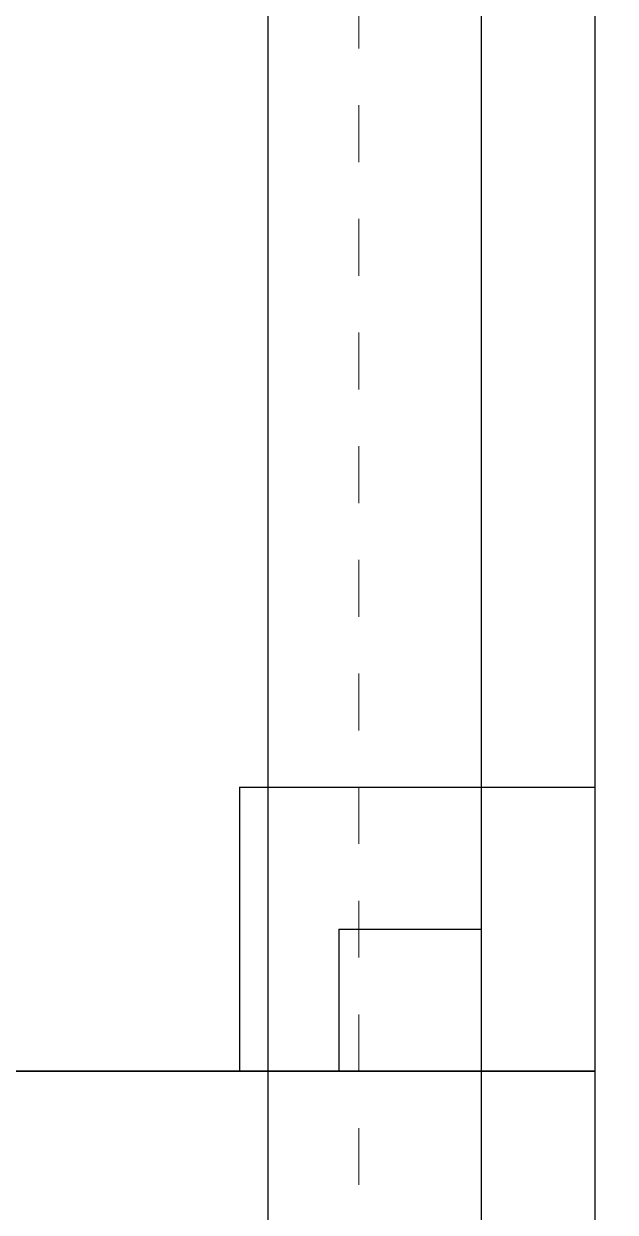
# Model space of a CAD drawing. Header units: inches. Extents: x -81.3 to 1.8, y 184.7 to 266.4.
# Drawn here: x -54.884 to -53.845, y 227.39 to 229.481 of the extents above; entities that cross this region are included whole.
import ezdxf

# ---------------------------------------------------------------- set-up
doc = ezdxf.new("R2010")
doc.units = ezdxf.units.IN
doc.header["$MEASUREMENT"] = 0
doc.linetypes.add('DASHED2', pattern=[0.375, 0.25, -0.125])
doc.linetypes.add('HIDDEN', pattern=[0.375, 0.25, -0.125])
doc.layers.add('A2 Hatch', color=8, linetype='Continuous', lineweight=9)
doc.layers.add('DIM', color=3, linetype='Continuous', lineweight=13)
doc.styles.add('ARCTEXT', font='arctext.shx', dxfattribs={"width": 0.85})
doc.dimstyles.new('ARCTEXT1-4', dxfattribs={"dimtxt": 4, "dimasz": 2, "dimexe": 2, "dimexo": 2, "dimgap": 2, "dimtad": 1, "dimdec": 4, "dimzin": 3, "dimdsep": 46, "dimlunit": 4, "dimtxsty": 'ARCTEXT', "dimblk": 'ARCHTICK', "dimcen": 2, "dimaunit": 1, "dimadec": 0, "dimazin": 0, "dimtfac": 1, "dimtdec": 4, "dimtmove": 2, "dimatfit": 3, "dimldrblk": 'arrow', "dimfxl": 0, "dimtolj": 1, "dimtzin": 0, "dimarcsym": 0})

# ---------------------------------------------------------------- blocks, each defined once
blk = doc.blocks.new('_ArchTick')
at = {"color": 0, "linetype": 'ByBlock', "const_width": 0.15}
blk.add_lwpolyline([(-0.5, -0.5), (0.5, 0.5)], dxfattribs=at)
blk = doc.blocks.new('arrow')
at = {"layer": 'DIM'}
blk.add_hatch(color=253, dxfattribs=at).paths.add_polyline_path([(-2, 0.5), (-2, -0.5), (0, 0)])
at = {"layer": 'DIM', "lineweight": 9}
for points in [[(-2, 0.9832), (-2, 0.5), (-2.4688, 0.6172)], [(0.3743, 0.0936), (0, 0)], [(0.3743, -0.0936), (0, 0)], [(-2, -0.9832), (-2, -0.5), (-2.4688, -0.6172)]]:
    blk.add_lwpolyline(points, dxfattribs=at)
at = {"layer": 'DIM', "lineweight": 15}
blk.add_lwpolyline([(0, 0), (-2, -0.5), (-2, 0.5), (0, 0)], dxfattribs=at)

msp = doc.modelspace()

# ---------------------------------------------------------------- linework, layer by layer
at = {"color": 1}
for p, q in [((-54.4554, 240.1378), (-54.4554, 227.6378)), ((-53.8804, 240.1378), (-53.8804, 227.6378)), ((-54.0804, 239.8878), (-54.0804, 227.6378)), ((-54.5054, 228.1378), (-54.5054, 227.6378)), ((-54.5054, 228.1378), (-53.8804, 228.1378)), ((-54.5054, 228.1378), (-54.5054, 227.6378)), ((-54.5054, 228.1378), (-53.8804, 228.1378)), ((-54.5054, 228.1378), (-54.5054, 227.6378)), ((-54.5054, 228.1378), (-53.8804, 228.1378)), ((-54.5054, 228.1378), (-54.5054, 227.6378)), ((-54.5054, 228.1378), (-53.8804, 228.1378)), ((-54.5054, 228.1378), (-54.5054, 227.6378)), ((-54.5054, 228.1378), (-53.8804, 228.1378)), ((-54.5054, 228.1378), (-54.5054, 227.6378)), ((-54.5054, 228.1378), (-53.8804, 228.1378)), ((-54.5054, 228.1378), (-54.5054, 227.6378)), ((-54.5054, 228.1378), (-53.8804, 228.1378)), ((-54.5054, 228.1378), (-54.5054, 227.6378)), ((-54.5054, 228.1378), (-53.8804, 228.1378)), ((-54.5054, 228.1378), (-54.5054, 227.6378)), ((-54.5054, 228.1378), (-53.8804, 228.1378)), ((-54.5054, 228.1378), (-54.5054, 227.6378)), ((-54.5054, 228.1378), (-53.8804, 228.1378)), ((-54.5054, 228.1378), (-54.5054, 227.6378)), ((-54.5054, 228.1378), (-53.8804, 228.1378)), ((-54.5054, 228.1378), (-54.5054, 227.6378)), ((-54.5054, 228.1378), (-53.8804, 228.1378)), ((-54.5054, 228.1378), (-54.5054, 227.6378)), ((-54.5054, 228.1378), (-53.8804, 228.1378)), ((-54.5054, 228.1378), (-54.5054, 227.6378)), ((-54.5054, 228.1378), (-53.8804, 228.1378)), ((-54.5054, 228.1378), (-54.5054, 227.6378)), ((-54.5054, 228.1378), (-53.8804, 228.1378)), ((-54.5054, 228.1378), (-54.5054, 227.6378)), ((-54.5054, 228.1378), (-53.8804, 228.1378)), ((-54.5054, 228.1378), (-54.5054, 227.6378)), ((-54.5054, 228.1378), (-53.8804, 228.1378)), ((-54.5054, 228.1378), (-54.5054, 227.6378)), ((-54.5054, 228.1378), (-53.8804, 228.1378)), ((-54.5054, 228.1378), (-54.5054, 227.6378)), ((-54.5054, 228.1378), (-53.8804, 228.1378)), ((-54.5054, 228.1378), (-54.5054, 227.6378)), ((-54.5054, 228.1378), (-53.8804, 228.1378)), ((-54.5054, 228.1378), (-54.5054, 227.6378)), ((-54.5054, 228.1378), (-53.8804, 228.1378)), ((-54.5054, 228.1378), (-54.5054, 227.6378)), ((-54.5054, 228.1378), (-53.8804, 228.1378)), ((-54.5054, 228.1378), (-54.5054, 227.6378)), ((-54.5054, 228.1378), (-53.8804, 228.1378)), ((-54.5054, 228.1378), (-54.5054, 227.6378)), ((-54.5054, 228.1378), (-53.8804, 228.1378)), ((-54.5054, 228.1378), (-54.5054, 227.6378)), ((-54.5054, 228.1378), (-53.8804, 228.1378)), ((-54.5054, 228.1378), (-54.5054, 227.6378)), ((-54.5054, 228.1378), (-53.8804, 228.1378)), ((-54.5054, 228.1378), (-54.5054, 227.6378)), ((-54.5054, 228.1378), (-53.8804, 228.1378)), ((-54.5054, 228.1378), (-54.5054, 227.6378)), ((-54.5054, 228.1378), (-53.8804, 228.1378)), ((-54.5054, 228.1378), (-54.5054, 227.6378)), ((-54.5054, 228.1378), (-53.8804, 228.1378)), ((-54.5054, 228.1378), (-54.5054, 227.6378)), ((-54.5054, 228.1378), (-53.8804, 228.1378)), ((-54.5054, 228.1378), (-54.5054, 227.6378)), ((-54.5054, 228.1378), (-53.8804, 228.1378)), ((-54.5054, 228.1378), (-54.5054, 227.6378)), ((-54.5054, 228.1378), (-53.8804, 228.1378)), ((-54.5054, 228.1378), (-54.5054, 227.6378)), ((-54.5054, 228.1378), (-53.8804, 228.1378)), ((-54.5054, 228.1378), (-54.5054, 227.6378)), ((-54.5054, 228.1378), (-53.8804, 228.1378)), ((-54.5054, 228.1378), (-54.5054, 227.6378)), ((-54.5054, 228.1378), (-53.8804, 228.1378)), ((-54.5054, 228.1378), (-54.5054, 227.6378)), ((-54.5054, 228.1378), (-53.8804, 228.1378)), ((-54.5054, 228.1378), (-54.5054, 227.6378)), ((-54.5054, 228.1378), (-53.8804, 228.1378)), ((-54.5054, 228.1378), (-54.5054, 227.6378)), ((-54.5054, 228.1378), (-53.8804, 228.1378)), ((-54.5054, 228.1378), (-54.5054, 227.6378)), ((-54.5054, 228.1378), (-53.8804, 228.1378)), ((-54.5054, 228.1378), (-54.5054, 227.6378)), ((-54.5054, 228.1378), (-53.8804, 228.1378)), ((-54.5054, 228.1378), (-54.5054, 227.6378)), ((-54.5054, 228.1378), (-53.8804, 228.1378)), ((-54.5054, 228.1378), (-54.5054, 227.6378)), ((-54.5054, 228.1378), (-53.8804, 228.1378)), ((-54.5054, 228.1378), (-54.5054, 227.6378)), ((-54.5054, 228.1378), (-53.8804, 228.1378)), ((-54.5054, 228.1378), (-54.5054, 227.6378)), ((-54.5054, 228.1378), (-53.8804, 228.1378)), ((-54.5054, 228.1378), (-54.5054, 227.6378)), ((-54.5054, 228.1378), (-53.8804, 228.1378)), ((-54.5054, 228.1378), (-54.5054, 227.6378)), ((-54.5054, 228.1378), (-53.8804, 228.1378)), ((-54.5054, 228.1378), (-54.5054, 227.6378)), ((-54.5054, 228.1378), (-53.8804, 228.1378)), ((-54.5054, 228.1378), (-54.5054, 227.6378)), ((-54.5054, 228.1378), (-53.8804, 228.1378)), ((-54.5054, 228.1378), (-54.5054, 227.6378)), ((-54.5054, 228.1378), (-53.8804, 228.1378)), ((-54.5054, 228.1378), (-54.5054, 227.6378)), ((-54.5054, 228.1378), (-53.8804, 228.1378)), ((-54.5054, 228.1378), (-54.5054, 227.6378)), ((-54.5054, 228.1378), (-53.8804, 228.1378)), ((-54.5054, 228.1378), (-54.5054, 227.6378)), ((-54.5054, 228.1378), (-53.8804, 228.1378)), ((-54.5054, 228.1378), (-54.5054, 227.6378)), ((-54.5054, 228.1378), (-53.8804, 228.1378)), ((-54.5054, 228.1378), (-54.5054, 227.6378)), ((-54.5054, 228.1378), (-53.8804, 228.1378)), ((-54.5054, 228.1378), (-54.5054, 227.6378)), ((-54.5054, 228.1378), (-53.8804, 228.1378)), ((-54.5054, 228.1378), (-54.5054, 227.6378)), ((-54.5054, 228.1378), (-53.8804, 228.1378)), ((-54.5054, 228.1378), (-54.5054, 227.6378)), ((-54.5054, 228.1378), (-53.8804, 228.1378)), ((-54.5054, 228.1378), (-54.5054, 227.6378)), ((-54.5054, 228.1378), (-53.8804, 228.1378)), ((-54.5054, 228.1378), (-54.5054, 227.6378)), ((-54.5054, 228.1378), (-53.8804, 228.1378)), ((-54.5054, 228.1378), (-54.5054, 227.6378)), ((-54.5054, 228.1378), (-53.8804, 228.1378)), ((-54.5054, 228.1378), (-54.5054, 227.6378)), ((-54.5054, 228.1378), (-53.8804, 228.1378)), ((-54.5054, 228.1378), (-54.5054, 227.6378)), ((-54.5054, 228.1378), (-53.8804, 228.1378)), ((-54.5054, 228.1378), (-54.5054, 227.6378)), ((-54.5054, 228.1378), (-53.8804, 228.1378)), ((-54.5054, 228.1378), (-54.5054, 227.6378)), ((-54.5054, 228.1378), (-53.8804, 228.1378)), ((-54.4554, 228.1378), (-54.4554, 215.6378)), ((-53.8804, 228.1378), (-53.8804, 215.6378)), ((-54.3304, 227.8878), (-54.3304, 227.6378)), ((-54.3304, 227.8878), (-54.0804, 227.8878)), ((-54.3304, 227.8878), (-54.3304, 227.6378)), ((-54.3304, 227.8878), (-54.0804, 227.8878)), ((-54.3304, 227.8878), (-54.3304, 227.6378)), ((-54.3304, 227.8878), (-54.0804, 227.8878)), ((-54.3304, 227.8878), (-54.3304, 227.6378)), ((-54.3304, 227.8878), (-54.0804, 227.8878)), ((-54.3304, 227.8878), (-54.3304, 227.6378)), ((-54.3304, 227.8878), (-54.0804, 227.8878)), ((-54.3304, 227.8878), (-54.3304, 227.6378)), ((-54.3304, 227.8878), (-54.0804, 227.8878)), ((-54.3304, 227.8878), (-54.3304, 227.6378)), ((-54.3304, 227.8878), (-54.0804, 227.8878)), ((-54.3304, 227.8878), (-54.3304, 227.6378)), ((-54.3304, 227.8878), (-54.0804, 227.8878)), ((-54.3304, 227.8878), (-54.3304, 227.6378)), ((-54.3304, 227.8878), (-54.0804, 227.8878)), ((-54.3304, 227.8878), (-54.3304, 227.6378)), ((-54.3304, 227.8878), (-54.0804, 227.8878)), ((-54.3304, 227.8878), (-54.3304, 227.6378)), ((-54.3304, 227.8878), (-54.0804, 227.8878)), ((-54.3304, 227.8878), (-54.3304, 227.6378)), ((-54.3304, 227.8878), (-54.0804, 227.8878)), ((-54.3304, 227.8878), (-54.3304, 227.6378)), ((-54.3304, 227.8878), (-54.0804, 227.8878)), ((-54.3304, 227.8878), (-54.3304, 227.6378)), ((-54.3304, 227.8878), (-54.0804, 227.8878)), ((-54.3304, 227.8878), (-54.3304, 227.6378)), ((-54.3304, 227.8878), (-54.0804, 227.8878)), ((-54.3304, 227.8878), (-54.3304, 227.6378)), ((-54.3304, 227.8878), (-54.0804, 227.8878)), ((-54.3304, 227.8878), (-54.3304, 227.6378)), ((-54.3304, 227.8878), (-54.0804, 227.8878)), ((-54.3304, 227.8878), (-54.3304, 227.6378)), ((-54.3304, 227.8878), (-54.0804, 227.8878)), ((-54.3304, 227.8878), (-54.3304, 227.6378)), ((-54.3304, 227.8878), (-54.0804, 227.8878)), ((-54.3304, 227.8878), (-54.3304, 227.6378)), ((-54.3304, 227.8878), (-54.0804, 227.8878)), ((-54.3304, 227.8878), (-54.3304, 227.6378)), ((-54.3304, 227.8878), (-54.0804, 227.8878)), ((-54.3304, 227.8878), (-54.3304, 227.6378)), ((-54.3304, 227.8878), (-54.0804, 227.8878)), ((-54.3304, 227.8878), (-54.3304, 227.6378)), ((-54.3304, 227.8878), (-54.0804, 227.8878)), ((-54.3304, 227.8878), (-54.3304, 227.6378)), ((-54.3304, 227.8878), (-54.0804, 227.8878)), ((-54.3304, 227.8878), (-54.3304, 227.6378)), ((-54.3304, 227.8878), (-54.0804, 227.8878)), ((-54.3304, 227.8878), (-54.3304, 227.6378)), ((-54.3304, 227.8878), (-54.0804, 227.8878)), ((-54.3304, 227.8878), (-54.3304, 227.6378)), ((-54.3304, 227.8878), (-54.0804, 227.8878)), ((-54.3304, 227.8878), (-54.3304, 227.6378)), ((-54.3304, 227.8878), (-54.0804, 227.8878)), ((-54.3304, 227.8878), (-54.3304, 227.6378)), ((-54.3304, 227.8878), (-54.0804, 227.8878)), ((-54.3304, 227.8878), (-54.3304, 227.6378)), ((-54.3304, 227.8878), (-54.0804, 227.8878)), ((-54.3304, 227.8878), (-54.3304, 227.6378)), ((-54.3304, 227.8878), (-54.0804, 227.8878)), ((-54.3304, 227.8878), (-54.3304, 227.6378)), ((-54.3304, 227.8878), (-54.0804, 227.8878)), ((-54.3304, 227.8878), (-54.3304, 227.6378)), ((-54.3304, 227.8878), (-54.0804, 227.8878)), ((-54.3304, 227.8878), (-54.3304, 227.6378)), ((-54.3304, 227.8878), (-54.0804, 227.8878)), ((-54.3304, 227.8878), (-54.3304, 227.6378)), ((-54.3304, 227.8878), (-54.0804, 227.8878)), ((-54.3304, 227.8878), (-54.3304, 227.6378)), ((-54.3304, 227.8878), (-54.0804, 227.8878)), ((-54.3304, 227.8878), (-54.3304, 227.6378)), ((-54.3304, 227.8878), (-54.0804, 227.8878)), ((-54.3304, 227.8878), (-54.3304, 227.6378)), ((-54.3304, 227.8878), (-54.0804, 227.8878)), ((-54.3304, 227.8878), (-54.3304, 227.6378)), ((-54.3304, 227.8878), (-54.0804, 227.8878)), ((-54.3304, 227.8878), (-54.3304, 227.6378)), ((-54.3304, 227.8878), (-54.0804, 227.8878)), ((-54.3304, 227.8878), (-54.3304, 227.6378)), ((-54.3304, 227.8878), (-54.0804, 227.8878)), ((-54.3304, 227.8878), (-54.3304, 227.6378)), ((-54.3304, 227.8878), (-54.0804, 227.8878)), ((-54.3304, 227.8878), (-54.3304, 227.6378)), ((-54.3304, 227.8878), (-54.0804, 227.8878)), ((-54.3304, 227.8878), (-54.3304, 227.6378)), ((-54.3304, 227.8878), (-54.0804, 227.8878)), ((-54.3304, 227.8878), (-54.3304, 227.6378)), ((-54.3304, 227.8878), (-54.0804, 227.8878)), ((-54.3304, 227.8878), (-54.3304, 227.6378)), ((-54.3304, 227.8878), (-54.0804, 227.8878)), ((-54.3304, 227.8878), (-54.3304, 227.6378)), ((-54.3304, 227.8878), (-54.0804, 227.8878)), ((-54.3304, 227.8878), (-54.3304, 227.6378)), ((-54.3304, 227.8878), (-54.0804, 227.8878)), ((-54.3304, 227.8878), (-54.3304, 227.6378)), ((-54.3304, 227.8878), (-54.0804, 227.8878)), ((-54.3304, 227.8878), (-54.3304, 227.6378)), ((-54.3304, 227.8878), (-54.0804, 227.8878)), ((-54.3304, 227.8878), (-54.3304, 227.6378)), ((-54.3304, 227.8878), (-54.0804, 227.8878)), ((-54.3304, 227.8878), (-54.3304, 227.6378)), ((-54.3304, 227.8878), (-54.0804, 227.8878)), ((-54.3304, 227.8878), (-54.3304, 227.6378)), ((-54.3304, 227.8878), (-54.0804, 227.8878)), ((-54.3304, 227.8878), (-54.3304, 227.6378)), ((-54.3304, 227.8878), (-54.0804, 227.8878)), ((-54.3304, 227.8878), (-54.3304, 227.6378)), ((-54.3304, 227.8878), (-54.0804, 227.8878)), ((-54.3304, 227.8878), (-54.3304, 227.6378)), ((-54.3304, 227.8878), (-54.0804, 227.8878)), ((-54.3304, 227.8878), (-54.3304, 227.6378)), ((-54.3304, 227.8878), (-54.0804, 227.8878)), ((-54.3304, 227.8878), (-54.3304, 227.6378)), ((-54.3304, 227.8878), (-54.0804, 227.8878)), ((-54.3304, 227.8878), (-54.3304, 227.6378)), ((-54.3304, 227.8878), (-54.0804, 227.8878)), ((-54.3304, 227.8878), (-54.3304, 227.6378)), ((-54.3304, 227.8878), (-54.0804, 227.8878)), ((-54.3304, 227.8878), (-54.3304, 227.6378)), ((-54.3304, 227.8878), (-54.0804, 227.8878)), ((-54.3304, 227.8878), (-54.3304, 227.6378)), ((-54.3304, 227.8878), (-54.0804, 227.8878)), ((-54.3304, 227.8878), (-54.3304, 227.6378)), ((-54.3304, 227.8878), (-54.0804, 227.8878)), ((-54.3304, 227.8878), (-54.3304, 227.6378)), ((-54.3304, 227.8878), (-54.0804, 227.8878)), ((-54.0804, 227.8878), (-54.0804, 215.6378)), ((-55.8804, 227.6378), (-53.8804, 227.6378)), ((-55.8804, 227.6378), (-54.3304, 227.6378)), ((-55.8804, 227.6378), (-53.8804, 227.6378)), ((-55.8804, 227.6378), (-53.8804, 227.6378)), ((-55.8804, 227.6378), (-54.3304, 227.6378)), ((-55.8804, 227.6378), (-53.8804, 227.6378)), ((-55.8804, 227.6378), (-53.8804, 227.6378)), ((-55.8804, 227.6378), (-53.8804, 227.6378)), ((-55.8804, 227.6378), (-54.3304, 227.6378)), ((-55.8804, 227.6378), (-53.8804, 227.6378)), ((-55.8804, 227.6378), (-53.8804, 227.6378)), ((-55.8804, 227.6378), (-54.3304, 227.6378)), ((-55.8804, 227.6378), (-53.8804, 227.6378)), ((-55.8804, 227.6378), (-53.8804, 227.6378)), ((-55.8804, 227.6378), (-53.8804, 227.6378)), ((-55.8804, 227.6378), (-54.3304, 227.6378)), ((-55.8804, 227.6378), (-53.8804, 227.6378)), ((-55.8804, 227.6378), (-53.8804, 227.6378)), ((-55.8804, 227.6378), (-54.3304, 227.6378)), ((-55.8804, 227.6378), (-53.8804, 227.6378)), ((-55.8804, 227.6378), (-53.8804, 227.6378)), ((-55.8804, 227.6378), (-53.8804, 227.6378)), ((-55.8804, 227.6378), (-54.3304, 227.6378)), ((-55.8804, 227.6378), (-53.8804, 227.6378)), ((-55.8804, 227.6378), (-53.8804, 227.6378)), ((-55.8804, 227.6378), (-54.3304, 227.6378)), ((-55.8804, 227.6378), (-53.8804, 227.6378)), ((-55.8804, 227.6378), (-53.8804, 227.6378)), ((-55.8804, 227.6378), (-53.8804, 227.6378)), ((-55.8804, 227.6378), (-54.3304, 227.6378)), ((-55.8804, 227.6378), (-53.8804, 227.6378)), ((-55.8804, 227.6378), (-53.8804, 227.6378)), ((-55.8804, 227.6378), (-54.3304, 227.6378)), ((-55.8804, 227.6378), (-53.8804, 227.6378)), ((-55.8804, 227.6378), (-53.8804, 227.6378)), ((-55.8804, 227.6378), (-53.8804, 227.6378)), ((-55.8804, 227.6378), (-54.3304, 227.6378)), ((-55.8804, 227.6378), (-53.8804, 227.6378)), ((-55.8804, 227.6378), (-53.8804, 227.6378)), ((-55.8804, 227.6378), (-54.3304, 227.6378)), ((-55.8804, 227.6378), (-53.8804, 227.6378)), ((-55.8804, 227.6378), (-53.8804, 227.6378)), ((-55.8804, 227.6378), (-53.8804, 227.6378)), ((-55.8804, 227.6378), (-54.3304, 227.6378)), ((-55.8804, 227.6378), (-53.8804, 227.6378)), ((-55.8804, 227.6378), (-53.8804, 227.6378)), ((-55.8804, 227.6378), (-54.3304, 227.6378)), ((-55.8804, 227.6378), (-53.8804, 227.6378)), ((-55.8804, 227.6378), (-53.8804, 227.6378)), ((-55.8804, 227.6378), (-53.8804, 227.6378)), ((-55.8804, 227.6378), (-54.3304, 227.6378)), ((-55.8804, 227.6378), (-53.8804, 227.6378)), ((-55.8804, 227.6378), (-53.8804, 227.6378)), ((-55.8804, 227.6378), (-54.3304, 227.6378)), ((-55.8804, 227.6378), (-53.8804, 227.6378)), ((-55.8804, 227.6378), (-53.8804, 227.6378)), ((-55.8804, 227.6378), (-53.8804, 227.6378)), ((-55.8804, 227.6378), (-54.3304, 227.6378)), ((-55.8804, 227.6378), (-53.8804, 227.6378)), ((-55.8804, 227.6378), (-53.8804, 227.6378)), ((-55.8804, 227.6378), (-54.3304, 227.6378)), ((-55.8804, 227.6378), (-53.8804, 227.6378)), ((-55.8804, 227.6378), (-53.8804, 227.6378)), ((-55.8804, 227.6378), (-53.8804, 227.6378)), ((-55.8804, 227.6378), (-54.3304, 227.6378)), ((-55.8804, 227.6378), (-53.8804, 227.6378)), ((-55.8804, 227.6378), (-53.8804, 227.6378)), ((-55.8804, 227.6378), (-54.3304, 227.6378)), ((-55.8804, 227.6378), (-53.8804, 227.6378)), ((-55.8804, 227.6378), (-53.8804, 227.6378)), ((-55.8804, 227.6378), (-53.8804, 227.6378)), ((-55.8804, 227.6378), (-54.3304, 227.6378)), ((-55.8804, 227.6378), (-53.8804, 227.6378)), ((-55.8804, 227.6378), (-53.8804, 227.6378)), ((-55.8804, 227.6378), (-54.3304, 227.6378)), ((-55.8804, 227.6378), (-53.8804, 227.6378)), ((-55.8804, 227.6378), (-53.8804, 227.6378)), ((-55.8804, 227.6378), (-53.8804, 227.6378)), ((-55.8804, 227.6378), (-54.3304, 227.6378)), ((-55.8804, 227.6378), (-53.8804, 227.6378)), ((-55.8804, 227.6378), (-53.8804, 227.6378)), ((-55.8804, 227.6378), (-54.3304, 227.6378)), ((-55.8804, 227.6378), (-53.8804, 227.6378)), ((-55.8804, 227.6378), (-53.8804, 227.6378)), ((-55.8804, 227.6378), (-53.8804, 227.6378)), ((-55.8804, 227.6378), (-54.3304, 227.6378)), ((-55.8804, 227.6378), (-53.8804, 227.6378)), ((-55.8804, 227.6378), (-53.8804, 227.6378)), ((-55.8804, 227.6378), (-54.3304, 227.6378)), ((-55.8804, 227.6378), (-53.8804, 227.6378)), ((-55.8804, 227.6378), (-53.8804, 227.6378)), ((-55.8804, 227.6378), (-53.8804, 227.6378)), ((-55.8804, 227.6378), (-54.3304, 227.6378)), ((-55.8804, 227.6378), (-53.8804, 227.6378)), ((-55.8804, 227.6378), (-53.8804, 227.6378)), ((-55.8804, 227.6378), (-54.3304, 227.6378)), ((-55.8804, 227.6378), (-53.8804, 227.6378)), ((-55.8804, 227.6378), (-53.8804, 227.6378)), ((-55.8804, 227.6378), (-53.8804, 227.6378)), ((-55.8804, 227.6378), (-54.3304, 227.6378)), ((-55.8804, 227.6378), (-53.8804, 227.6378)), ((-55.8804, 227.6378), (-53.8804, 227.6378)), ((-55.8804, 227.6378), (-54.3304, 227.6378)), ((-55.8804, 227.6378), (-53.8804, 227.6378)), ((-55.8804, 227.6378), (-53.8804, 227.6378)), ((-55.8804, 227.6378), (-53.8804, 227.6378)), ((-55.8804, 227.6378), (-54.3304, 227.6378)), ((-55.8804, 227.6378), (-53.8804, 227.6378)), ((-55.8804, 227.6378), (-53.8804, 227.6378)), ((-55.8804, 227.6378), (-54.3304, 227.6378)), ((-55.8804, 227.6378), (-53.8804, 227.6378)), ((-55.8804, 227.6378), (-53.8804, 227.6378)), ((-55.8804, 227.6378), (-53.8804, 227.6378)), ((-55.8804, 227.6378), (-54.3304, 227.6378)), ((-55.8804, 227.6378), (-53.8804, 227.6378)), ((-55.8804, 227.6378), (-53.8804, 227.6378)), ((-55.8804, 227.6378), (-54.3304, 227.6378)), ((-55.8804, 227.6378), (-53.8804, 227.6378)), ((-55.8804, 227.6378), (-53.8804, 227.6378)), ((-55.8804, 227.6378), (-53.8804, 227.6378)), ((-55.8804, 227.6378), (-54.3304, 227.6378)), ((-55.8804, 227.6378), (-53.8804, 227.6378)), ((-55.8804, 227.6378), (-53.8804, 227.6378)), ((-55.8804, 227.6378), (-54.3304, 227.6378)), ((-55.8804, 227.6378), (-53.8804, 227.6378)), ((-55.8804, 227.6378), (-53.8804, 227.6378)), ((-55.8804, 227.6378), (-53.8804, 227.6378)), ((-55.8804, 227.6378), (-54.3304, 227.6378)), ((-55.8804, 227.6378), (-53.8804, 227.6378)), ((-55.8804, 227.6378), (-53.8804, 227.6378)), ((-55.8804, 227.6378), (-54.3304, 227.6378)), ((-55.8804, 227.6378), (-53.8804, 227.6378)), ((-55.8804, 227.6378), (-53.8804, 227.6378)), ((-55.8804, 227.6378), (-53.8804, 227.6378)), ((-55.8804, 227.6378), (-54.3304, 227.6378)), ((-55.8804, 227.6378), (-53.8804, 227.6378)), ((-55.8804, 227.6378), (-53.8804, 227.6378)), ((-55.8804, 227.6378), (-54.3304, 227.6378)), ((-55.8804, 227.6378), (-53.8804, 227.6378)), ((-55.8804, 227.6378), (-53.8804, 227.6378)), ((-55.8804, 227.6378), (-53.8804, 227.6378)), ((-55.8804, 227.6378), (-54.3304, 227.6378)), ((-55.8804, 227.6378), (-53.8804, 227.6378)), ((-55.8804, 227.6378), (-53.8804, 227.6378)), ((-55.8804, 227.6378), (-54.3304, 227.6378)), ((-55.8804, 227.6378), (-53.8804, 227.6378)), ((-55.8804, 227.6378), (-53.8804, 227.6378)), ((-55.8804, 227.6378), (-53.8804, 227.6378)), ((-55.8804, 227.6378), (-54.3304, 227.6378)), ((-55.8804, 227.6378), (-53.8804, 227.6378)), ((-55.8804, 227.6378), (-53.8804, 227.6378)), ((-55.8804, 227.6378), (-54.3304, 227.6378)), ((-55.8804, 227.6378), (-53.8804, 227.6378)), ((-55.8804, 227.6378), (-53.8804, 227.6378)), ((-55.8804, 227.6378), (-53.8804, 227.6378)), ((-55.8804, 227.6378), (-54.3304, 227.6378)), ((-55.8804, 227.6378), (-53.8804, 227.6378)), ((-55.8804, 227.6378), (-53.8804, 227.6378)), ((-55.8804, 227.6378), (-54.3304, 227.6378)), ((-55.8804, 227.6378), (-53.8804, 227.6378)), ((-55.8804, 227.6378), (-53.8804, 227.6378)), ((-55.8804, 227.6378), (-53.8804, 227.6378)), ((-55.8804, 227.6378), (-54.3304, 227.6378)), ((-55.8804, 227.6378), (-53.8804, 227.6378)), ((-55.8804, 227.6378), (-53.8804, 227.6378)), ((-55.8804, 227.6378), (-54.3304, 227.6378)), ((-55.8804, 227.6378), (-53.8804, 227.6378)), ((-55.8804, 227.6378), (-53.8804, 227.6378)), ((-55.8804, 227.6378), (-53.8804, 227.6378)), ((-55.8804, 227.6378), (-54.3304, 227.6378)), ((-55.8804, 227.6378), (-53.8804, 227.6378)), ((-55.8804, 227.6378), (-53.8804, 227.6378)), ((-55.8804, 227.6378), (-54.3304, 227.6378)), ((-55.8804, 227.6378), (-53.8804, 227.6378)), ((-55.8804, 227.6378), (-53.8804, 227.6378)), ((-55.8804, 227.6378), (-53.8804, 227.6378)), ((-55.8804, 227.6378), (-54.3304, 227.6378)), ((-55.8804, 227.6378), (-53.8804, 227.6378)), ((-55.8804, 227.6378), (-53.8804, 227.6378)), ((-55.8804, 227.6378), (-54.3304, 227.6378)), ((-55.8804, 227.6378), (-53.8804, 227.6378)), ((-55.8804, 227.6378), (-53.8804, 227.6378)), ((-55.8804, 227.6378), (-53.8804, 227.6378)), ((-55.8804, 227.6378), (-54.3304, 227.6378)), ((-55.8804, 227.6378), (-53.8804, 227.6378)), ((-55.8804, 227.6378), (-53.8804, 227.6378)), ((-55.8804, 227.6378), (-54.3304, 227.6378)), ((-55.8804, 227.6378), (-53.8804, 227.6378)), ((-55.8804, 227.6378), (-53.8804, 227.6378)), ((-55.8804, 227.6378), (-53.8804, 227.6378)), ((-55.8804, 227.6378), (-54.3304, 227.6378)), ((-55.8804, 227.6378), (-53.8804, 227.6378)), ((-55.8804, 227.6378), (-53.8804, 227.6378)), ((-55.8804, 227.6378), (-54.3304, 227.6378)), ((-55.8804, 227.6378), (-53.8804, 227.6378)), ((-55.8804, 227.6378), (-53.8804, 227.6378)), ((-55.8804, 227.6378), (-53.8804, 227.6378)), ((-55.8804, 227.6378), (-54.3304, 227.6378)), ((-55.8804, 227.6378), (-53.8804, 227.6378)), ((-55.8804, 227.6378), (-53.8804, 227.6378)), ((-55.8804, 227.6378), (-54.3304, 227.6378)), ((-55.8804, 227.6378), (-53.8804, 227.6378)), ((-55.8804, 227.6378), (-53.8804, 227.6378)), ((-55.8804, 227.6378), (-53.8804, 227.6378)), ((-55.8804, 227.6378), (-54.3304, 227.6378)), ((-55.8804, 227.6378), (-53.8804, 227.6378)), ((-55.8804, 227.6378), (-53.8804, 227.6378)), ((-55.8804, 227.6378), (-54.3304, 227.6378)), ((-55.8804, 227.6378), (-53.8804, 227.6378)), ((-55.8804, 227.6378), (-53.8804, 227.6378)), ((-55.8804, 227.6378), (-53.8804, 227.6378)), ((-55.8804, 227.6378), (-54.3304, 227.6378)), ((-55.8804, 227.6378), (-53.8804, 227.6378)), ((-55.8804, 227.6378), (-53.8804, 227.6378)), ((-55.8804, 227.6378), (-54.3304, 227.6378)), ((-55.8804, 227.6378), (-53.8804, 227.6378)), ((-55.8804, 227.6378), (-53.8804, 227.6378)), ((-55.8804, 227.6378), (-53.8804, 227.6378)), ((-55.8804, 227.6378), (-54.3304, 227.6378)), ((-55.8804, 227.6378), (-53.8804, 227.6378)), ((-55.8804, 227.6378), (-53.8804, 227.6378)), ((-55.8804, 227.6378), (-54.3304, 227.6378)), ((-55.8804, 227.6378), (-53.8804, 227.6378)), ((-55.8804, 227.6378), (-53.8804, 227.6378)), ((-54.4554, 227.6378), (-54.9554, 227.6378)), ((-54.4554, 227.6378), (-54.9554, 227.6378)), ((-54.4554, 227.6378), (-54.9554, 227.6378)), ((-54.4554, 227.6378), (-54.9554, 227.6378)), ((-54.4554, 227.6378), (-54.9554, 227.6378)), ((-54.4554, 227.6378), (-54.9554, 227.6378)), ((-54.4554, 227.6378), (-54.9554, 227.6378)), ((-54.4554, 227.6378), (-54.9554, 227.6378)), ((-54.4554, 227.6378), (-54.9554, 227.6378)), ((-54.4554, 227.6378), (-54.9554, 227.6378)), ((-54.4554, 227.6378), (-54.9554, 227.6378)), ((-54.4554, 227.6378), (-54.9554, 227.6378)), ((-54.4554, 227.6378), (-54.9554, 227.6378)), ((-54.4554, 227.6378), (-54.9554, 227.6378)), ((-54.4554, 227.6378), (-54.9554, 227.6378)), ((-54.4554, 227.6378), (-54.9554, 227.6378)), ((-54.4554, 227.6378), (-54.9554, 227.6378)), ((-54.4554, 227.6378), (-54.9554, 227.6378)), ((-54.4554, 227.6378), (-54.9554, 227.6378)), ((-54.4554, 227.6378), (-54.9554, 227.6378)), ((-54.4554, 227.6378), (-54.9554, 227.6378)), ((-54.4554, 227.6378), (-54.9554, 227.6378)), ((-54.4554, 227.6378), (-54.9554, 227.6378)), ((-54.4554, 227.6378), (-54.9554, 227.6378)), ((-54.4554, 227.6378), (-54.9554, 227.6378)), ((-54.4554, 227.6378), (-54.9554, 227.6378)), ((-54.4554, 227.6378), (-54.9554, 227.6378)), ((-54.4554, 227.6378), (-54.9554, 227.6378)), ((-54.4554, 227.6378), (-54.9554, 227.6378)), ((-54.4554, 227.6378), (-54.9554, 227.6378)), ((-54.4554, 227.6378), (-54.9554, 227.6378)), ((-54.4554, 227.6378), (-54.9554, 227.6378)), ((-54.4554, 227.6378), (-54.9554, 227.6378)), ((-54.4554, 227.6378), (-54.9554, 227.6378)), ((-54.4554, 227.6378), (-54.9554, 227.6378)), ((-54.4554, 227.6378), (-54.9554, 227.6378)), ((-54.4554, 227.6378), (-54.9554, 227.6378)), ((-54.4554, 227.6378), (-54.9554, 227.6378)), ((-54.4554, 227.6378), (-54.9554, 227.6378)), ((-54.4554, 227.6378), (-54.9554, 227.6378)), ((-54.4554, 227.6378), (-54.9554, 227.6378)), ((-54.4554, 227.6378), (-54.9554, 227.6378)), ((-54.4554, 227.6378), (-54.9554, 227.6378)), ((-54.4554, 227.6378), (-54.9554, 227.6378)), ((-54.4554, 227.6378), (-54.9554, 227.6378)), ((-54.4554, 227.6378), (-54.9554, 227.6378)), ((-54.4554, 227.6378), (-54.9554, 227.6378)), ((-54.4554, 227.6378), (-54.9554, 227.6378)), ((-54.4554, 227.6378), (-54.9554, 227.6378)), ((-54.4554, 227.6378), (-54.9554, 227.6378)), ((-54.4554, 227.6378), (-54.9554, 227.6378)), ((-54.4554, 227.6378), (-54.9554, 227.6378)), ((-54.4554, 227.6378), (-54.9554, 227.6378)), ((-54.4554, 227.6378), (-54.9554, 227.6378)), ((-54.4554, 227.6378), (-54.9554, 227.6378)), ((-54.4554, 227.6378), (-54.9554, 227.6378)), ((-54.4554, 227.6378), (-54.9554, 227.6378)), ((-54.4554, 227.6378), (-54.9554, 227.6378)), ((-54.4554, 227.6378), (-54.9554, 227.6378)), ((-54.4554, 227.6378), (-54.9554, 227.6378)), ((-54.4554, 227.6378), (-54.9554, 227.6378)), ((-54.4554, 227.6378), (-54.9554, 227.6378)), ((-54.4554, 227.6378), (-54.9554, 227.6378)), ((-54.4554, 227.6378), (-54.9554, 227.6378)), ((-54.0804, 227.6378), (-53.8804, 227.6378)), ((-54.0804, 227.6378), (-53.8804, 227.6378)), ((-54.0804, 227.6378), (-53.8804, 227.6378)), ((-54.0804, 227.6378), (-53.8804, 227.6378)), ((-54.0804, 227.6378), (-53.8804, 227.6378)), ((-54.0804, 227.6378), (-53.8804, 227.6378)), ((-54.0804, 227.6378), (-53.8804, 227.6378)), ((-54.0804, 227.6378), (-53.8804, 227.6378)), ((-54.0804, 227.6378), (-53.8804, 227.6378)), ((-54.0804, 227.6378), (-53.8804, 227.6378)), ((-54.0804, 227.6378), (-53.8804, 227.6378)), ((-54.0804, 227.6378), (-53.8804, 227.6378)), ((-54.0804, 227.6378), (-53.8804, 227.6378)), ((-54.0804, 227.6378), (-53.8804, 227.6378)), ((-54.0804, 227.6378), (-53.8804, 227.6378)), ((-54.0804, 227.6378), (-53.8804, 227.6378)), ((-54.0804, 227.6378), (-53.8804, 227.6378)), ((-54.0804, 227.6378), (-53.8804, 227.6378)), ((-54.0804, 227.6378), (-53.8804, 227.6378)), ((-54.0804, 227.6378), (-53.8804, 227.6378)), ((-54.0804, 227.6378), (-53.8804, 227.6378)), ((-54.0804, 227.6378), (-53.8804, 227.6378)), ((-54.0804, 227.6378), (-53.8804, 227.6378)), ((-54.0804, 227.6378), (-53.8804, 227.6378)), ((-54.0804, 227.6378), (-53.8804, 227.6378)), ((-54.0804, 227.6378), (-53.8804, 227.6378)), ((-54.0804, 227.6378), (-53.8804, 227.6378)), ((-54.0804, 227.6378), (-53.8804, 227.6378)), ((-54.0804, 227.6378), (-53.8804, 227.6378)), ((-54.0804, 227.6378), (-53.8804, 227.6378)), ((-54.0804, 227.6378), (-53.8804, 227.6378)), ((-54.0804, 227.6378), (-53.8804, 227.6378)), ((-54.0804, 227.6378), (-53.8804, 227.6378)), ((-54.0804, 227.6378), (-53.8804, 227.6378)), ((-54.0804, 227.6378), (-53.8804, 227.6378)), ((-54.0804, 227.6378), (-53.8804, 227.6378)), ((-54.0804, 227.6378), (-53.8804, 227.6378)), ((-54.0804, 227.6378), (-53.8804, 227.6378)), ((-54.0804, 227.6378), (-53.8804, 227.6378)), ((-54.0804, 227.6378), (-53.8804, 227.6378)), ((-54.0804, 227.6378), (-53.8804, 227.6378)), ((-54.0804, 227.6378), (-53.8804, 227.6378)), ((-54.0804, 227.6378), (-53.8804, 227.6378)), ((-54.0804, 227.6378), (-53.8804, 227.6378)), ((-54.0804, 227.6378), (-53.8804, 227.6378)), ((-54.0804, 227.6378), (-53.8804, 227.6378)), ((-54.0804, 227.6378), (-53.8804, 227.6378)), ((-54.0804, 227.6378), (-53.8804, 227.6378)), ((-54.0804, 227.6378), (-53.8804, 227.6378)), ((-54.0804, 227.6378), (-53.8804, 227.6378)), ((-54.0804, 227.6378), (-53.8804, 227.6378)), ((-54.0804, 227.6378), (-53.8804, 227.6378)), ((-54.0804, 227.6378), (-53.8804, 227.6378)), ((-54.0804, 227.6378), (-53.8804, 227.6378)), ((-54.0804, 227.6378), (-53.8804, 227.6378)), ((-54.0804, 227.6378), (-53.8804, 227.6378)), ((-54.0804, 227.6378), (-53.8804, 227.6378)), ((-54.0804, 227.6378), (-53.8804, 227.6378)), ((-54.0804, 227.6378), (-53.8804, 227.6378)), ((-54.0804, 227.6378), (-53.8804, 227.6378)), ((-54.0804, 227.6378), (-53.8804, 227.6378)), ((-54.0804, 227.6378), (-53.8804, 227.6378)), ((-54.0804, 227.6378), (-53.8804, 227.6378)), ((-54.0804, 227.6378), (-53.8804, 227.6378))]:
    msp.add_line(p, q, dxfattribs=at)
at = {"color": 1, "linetype": 'HIDDEN', "ltscale": 0.02}
for q in [(-54.5054, 227.6378), (-53.8804, 228.1378), (-54.5054, 227.6378), (-53.8804, 228.1378), (-54.5054, 227.6378), (-53.8804, 228.1378), (-54.5054, 227.6378), (-53.8804, 228.1378), (-54.5054, 227.6378), (-53.8804, 228.1378), (-54.5054, 227.6378), (-53.8804, 228.1378), (-54.5054, 227.6378), (-53.8804, 228.1378), (-54.5054, 227.6378), (-53.8804, 228.1378), (-54.5054, 227.6378), (-53.8804, 228.1378), (-54.5054, 227.6378), (-53.8804, 228.1378), (-54.5054, 227.6378), (-53.8804, 228.1378), (-54.5054, 227.6378), (-53.8804, 228.1378), (-54.5054, 227.6378), (-53.8804, 228.1378), (-54.5054, 227.6378), (-53.8804, 228.1378), (-54.5054, 227.6378), (-53.8804, 228.1378), (-54.5054, 227.6378), (-53.8804, 228.1378), (-54.5054, 227.6378), (-53.8804, 228.1378), (-54.5054, 227.6378), (-53.8804, 228.1378), (-54.5054, 227.6378), (-53.8804, 228.1378), (-54.5054, 227.6378), (-53.8804, 228.1378), (-54.5054, 227.6378), (-53.8804, 228.1378), (-54.5054, 227.6378), (-53.8804, 228.1378), (-54.5054, 227.6378), (-53.8804, 228.1378), (-54.5054, 227.6378), (-53.8804, 228.1378), (-54.5054, 227.6378), (-53.8804, 228.1378), (-54.5054, 227.6378), (-53.8804, 228.1378), (-54.5054, 227.6378), (-53.8804, 228.1378), (-54.5054, 227.6378), (-53.8804, 228.1378), (-54.5054, 227.6378), (-53.8804, 228.1378), (-54.5054, 227.6378), (-53.8804, 228.1378), (-54.5054, 227.6378), (-53.8804, 228.1378), (-54.5054, 227.6378), (-53.8804, 228.1378), (-54.5054, 227.6378), (-53.8804, 228.1378), (-54.5054, 227.6378), (-53.8804, 228.1378), (-54.5054, 227.6378), (-53.8804, 228.1378), (-54.5054, 227.6378), (-53.8804, 228.1378), (-54.5054, 227.6378), (-53.8804, 228.1378), (-54.5054, 227.6378), (-53.8804, 228.1378), (-54.5054, 227.6378), (-53.8804, 228.1378), (-54.5054, 227.6378), (-53.8804, 228.1378), (-54.5054, 227.6378), (-53.8804, 228.1378), (-54.5054, 227.6378), (-53.8804, 228.1378), (-54.5054, 227.6378), (-53.8804, 228.1378), (-54.5054, 227.6378), (-53.8804, 228.1378), (-54.5054, 227.6378), (-53.8804, 228.1378), (-54.5054, 227.6378), (-53.8804, 228.1378), (-54.5054, 227.6378), (-53.8804, 228.1378), (-54.5054, 227.6378), (-53.8804, 228.1378), (-54.5054, 227.6378), (-53.8804, 228.1378), (-54.5054, 227.6378), (-53.8804, 228.1378), (-54.5054, 227.6378), (-53.8804, 228.1378), (-54.5054, 227.6378), (-53.8804, 228.1378), (-54.5054, 227.6378), (-53.8804, 228.1378), (-54.5054, 227.6378), (-53.8804, 228.1378), (-54.5054, 227.6378), (-53.8804, 228.1378), (-54.5054, 227.6378), (-53.8804, 228.1378), (-54.5054, 227.6378), (-53.8804, 228.1378), (-54.5054, 227.6378), (-53.8804, 228.1378), (-54.5054, 227.6378), (-53.8804, 228.1378), (-54.5054, 227.6378), (-53.8804, 228.1378), (-54.5054, 227.6378), (-53.8804, 228.1378), (-54.5054, 227.6378), (-53.8804, 228.1378), (-54.5054, 227.6378), (-53.8804, 228.1378), (-54.5054, 227.6378), (-53.8804, 228.1378), (-54.5054, 227.6378), (-53.8804, 228.1378), (-54.5054, 227.6378), (-53.8804, 228.1378), (-54.5054, 227.6378), (-53.8804, 228.1378), (-54.5054, 227.6378), (-53.8804, 228.1378), (-54.5054, 227.6378), (-53.8804, 228.1378), (-54.5054, 227.6378), (-53.8804, 228.1378), (-54.5054, 227.6378), (-53.8804, 228.1378), (-54.5054, 227.6378), (-53.8804, 228.1378), (-54.5054, 227.6378), (-53.8804, 228.1378), (-54.5054, 227.6378), (-53.8804, 228.1378), (-54.5054, 227.6378), (-53.8804, 228.1378), (-54.5054, 227.6378), (-53.8804, 228.1378), (-54.5054, 227.6378), (-53.8804, 228.1378), (-54.5054, 227.6378), (-53.8804, 228.1378), (-54.5054, 227.6378), (-53.8804, 228.1378), (-54.5054, 227.6378), (-53.8804, 228.1378), (-54.5054, 227.6378), (-53.8804, 228.1378), (-54.5054, 227.6378), (-53.8804, 228.1378), (-54.5054, 227.6378), (-53.8804, 228.1378), (-54.5054, 227.6378), (-53.8804, 228.1378), (-54.5054, 227.6378), (-53.8804, 228.1378), (-54.5054, 227.6378), (-53.8804, 228.1378), (-54.5054, 227.6378), (-53.8804, 228.1378), (-54.5054, 227.6378), (-53.8804, 228.1378), (-54.5054, 227.6378), (-53.8804, 228.1378), (-54.5054, 227.6378), (-53.8804, 228.1378), (-54.5054, 227.6378), (-53.8804, 228.1378), (-54.5054, 227.6378), (-53.8804, 228.1378), (-54.5054, 227.6378), (-53.8804, 228.1378), (-54.5054, 227.6378), (-53.8804, 228.1378), (-54.5054, 227.6378), (-53.8804, 228.1378), (-54.5054, 227.6378), (-53.8804, 228.1378), (-54.5054, 227.6378), (-53.8804, 228.1378), (-54.5054, 227.6378), (-53.8804, 228.1378), (-54.5054, 227.6378), (-53.8804, 228.1378), (-54.5054, 227.6378), (-53.8804, 228.1378), (-54.5054, 227.6378), (-53.8804, 228.1378), (-54.5054, 227.6378), (-53.8804, 228.1378), (-54.5054, 227.6378), (-53.8804, 228.1378), (-54.5054, 227.6378), (-53.8804, 228.1378), (-54.5054, 227.6378), (-53.8804, 228.1378), (-54.5054, 227.6378), (-53.8804, 228.1378), (-54.5054, 227.6378), (-53.8804, 228.1378), (-54.5054, 227.6378), (-53.8804, 228.1378), (-54.5054, 227.6378), (-53.8804, 228.1378), (-54.5054, 227.6378), (-53.8804, 228.1378), (-54.5054, 227.6378), (-53.8804, 228.1378), (-54.5054, 227.6378), (-53.8804, 228.1378), (-54.5054, 227.6378), (-53.8804, 228.1378), (-54.5054, 227.6378), (-53.8804, 228.1378), (-54.5054, 227.6378), (-53.8804, 228.1378), (-54.5054, 227.6378), (-53.8804, 228.1378), (-54.5054, 227.6378), (-53.8804, 228.1378), (-54.5054, 227.6378), (-53.8804, 228.1378), (-54.5054, 227.6378), (-53.8804, 228.1378), (-54.5054, 227.6378), (-53.8804, 228.1378), (-54.5054, 227.6378), (-53.8804, 228.1378), (-54.5054, 227.6378), (-53.8804, 228.1378), (-54.5054, 227.6378), (-53.8804, 228.1378), (-54.5054, 227.6378), (-53.8804, 228.1378), (-54.5054, 227.6378), (-53.8804, 228.1378), (-54.5054, 227.6378), (-53.8804, 228.1378), (-54.5054, 227.6378), (-53.8804, 228.1378), (-54.5054, 227.6378), (-53.8804, 228.1378), (-54.5054, 227.6378), (-53.8804, 228.1378), (-54.5054, 227.6378), (-53.8804, 228.1378), (-54.5054, 227.6378), (-53.8804, 228.1378), (-54.5054, 227.6378), (-53.8804, 228.1378), (-54.5054, 227.6378), (-53.8804, 228.1378), (-54.5054, 227.6378), (-53.8804, 228.1378), (-54.5054, 227.6378), (-53.8804, 228.1378), (-54.5054, 227.6378), (-53.8804, 228.1378), (-54.5054, 227.6378), (-53.8804, 228.1378), (-54.5054, 227.6378), (-53.8804, 228.1378), (-54.5054, 227.6378), (-53.8804, 228.1378), (-54.5054, 227.6378), (-53.8804, 228.1378), (-54.5054, 227.6378), (-53.8804, 228.1378), (-54.5054, 227.6378), (-53.8804, 228.1378), (-54.5054, 227.6378), (-53.8804, 228.1378), (-54.5054, 227.6378), (-53.8804, 228.1378), (-54.5054, 227.6378), (-53.8804, 228.1378), (-54.5054, 227.6378), (-53.8804, 228.1378), (-54.5054, 227.6378), (-53.8804, 228.1378), (-54.5054, 227.6378), (-53.8804, 228.1378), (-54.5054, 227.6378), (-53.8804, 228.1378), (-54.5054, 227.6378), (-53.8804, 228.1378), (-54.5054, 227.6378), (-53.8804, 228.1378), (-54.5054, 227.6378), (-53.8804, 228.1378), (-54.5054, 227.6378), (-53.8804, 228.1378), (-54.5054, 227.6378), (-53.8804, 228.1378), (-54.5054, 227.6378), (-53.8804, 228.1378), (-54.5054, 227.6378), (-53.8804, 228.1378), (-54.5054, 227.6378), (-53.8804, 228.1378), (-54.5054, 227.6378), (-53.8804, 228.1378), (-54.5054, 227.6378), (-53.8804, 228.1378), (-54.5054, 227.6378), (-53.8804, 228.1378)]:
    msp.add_line((-54.5054, 228.1378), q, dxfattribs=at)
at = {"ltscale": 0.15}
for p, q in [((-53.8804, 227.6378), (-55.8804, 227.6378)), ((-53.8804, 227.6378), (-55.8804, 227.6378)), ((-53.8804, 227.6378), (-55.8804, 227.6378)), ((-53.8804, 227.6378), (-55.8804, 227.6378)), ((-53.8804, 227.6378), (-55.8804, 227.6378)), ((-53.8804, 227.6378), (-55.8804, 227.6378)), ((-53.8804, 227.6378), (-55.8804, 227.6378)), ((-53.8804, 227.6378), (-55.8804, 227.6378)), ((-53.8804, 227.6378), (-55.8804, 227.6378)), ((-53.8804, 227.6378), (-55.8804, 227.6378)), ((-53.8804, 227.6378), (-55.8804, 227.6378)), ((-53.8804, 227.6378), (-55.8804, 227.6378)), ((-53.8804, 227.6378), (-55.8804, 227.6378)), ((-53.8804, 227.6378), (-55.8804, 227.6378)), ((-53.8804, 227.6378), (-55.8804, 227.6378)), ((-53.8804, 227.6378), (-55.8804, 227.6378)), ((-53.8804, 227.6378), (-55.8804, 227.6378)), ((-53.8804, 227.6378), (-55.8804, 227.6378)), ((-53.8804, 227.6378), (-55.8804, 227.6378)), ((-53.8804, 227.6378), (-55.8804, 227.6378)), ((-53.8804, 227.6378), (-55.8804, 227.6378)), ((-53.8804, 227.6378), (-55.8804, 227.6378)), ((-53.8804, 227.6378), (-55.8804, 227.6378)), ((-53.8804, 227.6378), (-55.8804, 227.6378)), ((-53.8804, 227.6378), (-55.8804, 227.6378)), ((-53.8804, 227.6378), (-55.8804, 227.6378)), ((-53.8804, 227.6378), (-55.8804, 227.6378)), ((-53.8804, 227.6378), (-55.8804, 227.6378)), ((-53.8804, 227.6378), (-55.8804, 227.6378)), ((-53.8804, 227.6378), (-55.8804, 227.6378)), ((-53.8804, 227.6378), (-55.8804, 227.6378)), ((-53.8804, 227.6378), (-55.8804, 227.6378)), ((-53.8804, 227.6378), (-55.8804, 227.6378)), ((-53.8804, 227.6378), (-55.8804, 227.6378)), ((-53.8804, 227.6378), (-55.8804, 227.6378)), ((-53.8804, 227.6378), (-55.8804, 227.6378)), ((-53.8804, 227.6378), (-55.8804, 227.6378)), ((-53.8804, 227.6378), (-55.8804, 227.6378)), ((-53.8804, 227.6378), (-55.8804, 227.6378)), ((-53.8804, 227.6378), (-55.8804, 227.6378)), ((-53.8804, 227.6378), (-55.8804, 227.6378)), ((-53.8804, 227.6378), (-55.8804, 227.6378)), ((-53.8804, 227.6378), (-55.8804, 227.6378)), ((-53.8804, 227.6378), (-55.8804, 227.6378)), ((-53.8804, 227.6378), (-55.8804, 227.6378)), ((-53.8804, 227.6378), (-55.8804, 227.6378)), ((-53.8804, 227.6378), (-55.8804, 227.6378)), ((-53.8804, 227.6378), (-55.8804, 227.6378)), ((-53.8804, 227.6378), (-55.8804, 227.6378)), ((-53.8804, 227.6378), (-55.8804, 227.6378)), ((-53.8804, 227.6378), (-55.8804, 227.6378)), ((-53.8804, 227.6378), (-55.8804, 227.6378)), ((-53.8804, 227.6378), (-55.8804, 227.6378)), ((-53.8804, 227.6378), (-55.8804, 227.6378)), ((-53.8804, 227.6378), (-55.8804, 227.6378)), ((-53.8804, 227.6378), (-55.8804, 227.6378)), ((-53.8804, 227.6378), (-55.8804, 227.6378)), ((-53.8804, 227.6378), (-55.8804, 227.6378)), ((-53.8804, 227.6378), (-55.8804, 227.6378)), ((-53.8804, 227.6378), (-55.8804, 227.6378)), ((-53.8804, 227.6378), (-55.8804, 227.6378)), ((-53.8804, 227.6378), (-55.8804, 227.6378)), ((-53.8804, 227.6378), (-55.8804, 227.6378)), ((-53.8804, 227.6378), (-55.8804, 227.6378)), ((-54.9054, 227.6378), (-54.5054, 227.6378)), ((-54.9054, 227.6378), (-54.5054, 227.6378)), ((-54.9054, 227.6378), (-54.5054, 227.6378)), ((-54.9054, 227.6378), (-54.5054, 227.6378)), ((-54.9054, 227.6378), (-54.5054, 227.6378)), ((-54.9054, 227.6378), (-54.5054, 227.6378)), ((-54.9054, 227.6378), (-54.5054, 227.6378)), ((-54.9054, 227.6378), (-54.5054, 227.6378)), ((-54.9054, 227.6378), (-54.5054, 227.6378)), ((-54.9054, 227.6378), (-54.5054, 227.6378)), ((-54.9054, 227.6378), (-54.5054, 227.6378)), ((-54.9054, 227.6378), (-54.5054, 227.6378)), ((-54.9054, 227.6378), (-54.5054, 227.6378)), ((-54.9054, 227.6378), (-54.5054, 227.6378)), ((-54.9054, 227.6378), (-54.5054, 227.6378)), ((-54.9054, 227.6378), (-54.5054, 227.6378)), ((-54.9054, 227.6378), (-54.5054, 227.6378)), ((-54.9054, 227.6378), (-54.5054, 227.6378)), ((-54.9054, 227.6378), (-54.5054, 227.6378)), ((-54.9054, 227.6378), (-54.5054, 227.6378)), ((-54.9054, 227.6378), (-54.5054, 227.6378)), ((-54.9054, 227.6378), (-54.5054, 227.6378)), ((-54.9054, 227.6378), (-54.5054, 227.6378)), ((-54.9054, 227.6378), (-54.5054, 227.6378)), ((-54.9054, 227.6378), (-54.5054, 227.6378)), ((-54.9054, 227.6378), (-54.5054, 227.6378)), ((-54.9054, 227.6378), (-54.5054, 227.6378)), ((-54.9054, 227.6378), (-54.5054, 227.6378)), ((-54.9054, 227.6378), (-54.5054, 227.6378)), ((-54.9054, 227.6378), (-54.5054, 227.6378)), ((-54.9054, 227.6378), (-54.5054, 227.6378)), ((-54.9054, 227.6378), (-54.5054, 227.6378)), ((-54.9054, 227.6378), (-54.5054, 227.6378)), ((-54.9054, 227.6378), (-54.5054, 227.6378)), ((-54.9054, 227.6378), (-54.5054, 227.6378)), ((-54.9054, 227.6378), (-54.5054, 227.6378)), ((-54.9054, 227.6378), (-54.5054, 227.6378)), ((-54.9054, 227.6378), (-54.5054, 227.6378)), ((-54.9054, 227.6378), (-54.5054, 227.6378)), ((-54.9054, 227.6378), (-54.5054, 227.6378)), ((-54.9054, 227.6378), (-54.5054, 227.6378)), ((-54.9054, 227.6378), (-54.5054, 227.6378)), ((-54.9054, 227.6378), (-54.5054, 227.6378)), ((-54.9054, 227.6378), (-54.5054, 227.6378)), ((-54.9054, 227.6378), (-54.5054, 227.6378)), ((-54.9054, 227.6378), (-54.5054, 227.6378)), ((-54.9054, 227.6378), (-54.5054, 227.6378)), ((-54.9054, 227.6378), (-54.5054, 227.6378)), ((-54.9054, 227.6378), (-54.5054, 227.6378)), ((-54.9054, 227.6378), (-54.5054, 227.6378)), ((-54.9054, 227.6378), (-54.5054, 227.6378)), ((-54.9054, 227.6378), (-54.5054, 227.6378)), ((-54.9054, 227.6378), (-54.5054, 227.6378)), ((-54.9054, 227.6378), (-54.5054, 227.6378)), ((-54.9054, 227.6378), (-54.5054, 227.6378)), ((-54.9054, 227.6378), (-54.5054, 227.6378)), ((-54.9054, 227.6378), (-54.5054, 227.6378)), ((-54.9054, 227.6378), (-54.5054, 227.6378)), ((-54.9054, 227.6378), (-54.5054, 227.6378)), ((-54.9054, 227.6378), (-54.5054, 227.6378)), ((-54.9054, 227.6378), (-54.5054, 227.6378)), ((-54.9054, 227.6378), (-54.5054, 227.6378)), ((-54.9054, 227.6378), (-54.5054, 227.6378)), ((-54.9054, 227.6378), (-54.5054, 227.6378))]:
    msp.add_line(p, q, dxfattribs=at)
at = {"layer": 'A2 Hatch', "linetype": 'DASHED2', "ltscale": 0.15}
for p, q in [((-54.2954, 240.1378), (-54.2954, 227.6378)), ((-54.2954, 228.1378), (-54.2954, 215.6378))]:
    msp.add_line(p, q, dxfattribs=at)

# ---------------------------------------------------------------- leaders
at = {"layer": 'DIM'}
msp.add_leader([(-52.552, 225.2761), (-69.5495, 227.7415), (-71.0712, 227.7415)], dimstyle='ARCTEXT1-4', override={"dimasz": 0.5, "dimtad": 0}, dxfattribs=at)

doc.saveas('drawing.dxf')
